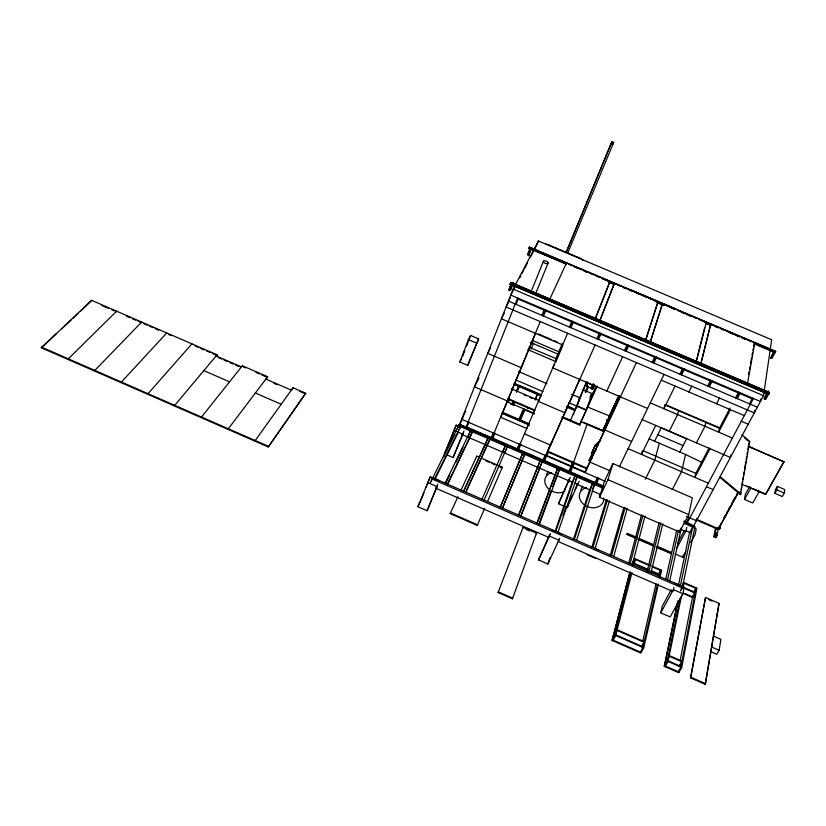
<?xml version="1.0" encoding="UTF-8"?>
<svg xmlns="http://www.w3.org/2000/svg" width="826" height="826" viewBox="0 0 826 826"><rect width="100%" height="100%" fill="white"/><g stroke="black" fill="none" stroke-linecap="round" stroke-linejoin="round"><path stroke-width="1.24" d="M784.277 493.101L784.7 489.55L777.338 486.38L775.387 489.818L774.922 493.37L782.305 496.54L784.277 493.101L776.884 489.921L777.338 486.38M742.182 484.439L765.547 494.485L783.967 461.848L748.325 446.102M765.547 494.485L784.029 461.393M683.845 521.588L693.695 525.852L763.534 395.685L771.66 339.734L538.376 241.006L513.153 289.09L459.555 424.585L603.507 486.844M774.354 351.67L774.458 351.04L770.648 358.36L774.334 350.916L770.648 358.36M768.738 394.405L510.096 284.185L768.738 394.405L769.491 392.402L765.733 399.423L764.339 398.834L764.463 398.06L768.335 391.173L764.494 398.813L764.463 398.06M775.676 351.411L529.476 247.18L775.676 351.411L772.073 358.298L770.751 357.658M768.19 391.111L764.339 398.834M770.782 358.412L770.875 357.782M759.373 491.202L752.765 502.993L744.515 499.451L745.331 494.361L749.709 486.473M760.849 398.937L760.436 401.457L510.778 295.099L514.928 287.097M710.288 651.415L716.803 654.264L719.136 650.299L720.902 639.365L713.344 636.061M719.735 477.273L740.406 494.64L740.819 492.12M741.242 489.611L741.655 487.092M742.068 484.583L742.481 482.064M742.904 479.545L743.317 477.036M743.73 474.516L744.154 472.007M744.567 469.488L745.816 461.951M746.229 459.432L746.642 456.912M747.055 454.403L747.478 451.884M747.891 449.375L748.48 446.649M748.728 444.347L749.709 441.363L741.924 434.765M754.716 410.357L754.303 412.907L506.07 307.004L508.403 302.481M740.406 494.64L749.709 441.363M705.156 684.279L719.054 603.372L705.528 597.487L690.608 677.888L705.156 684.279L705.518 683.66L719.054 603.372M749.616 403.398L752.589 398.111M748.666 374.157L749.12 371.659M749.564 369.16L750.018 366.661M750.462 364.152L751.588 357.906M752.032 355.407L752.486 352.898M752.93 350.4L753.281 348.469M753.653 346.383L754.055 344.153M754.83 342.656L747.582 383.161L746.776 384.709L737.288 380.672M719.374 526.854L719.632 525.47M717.794 527.824L719.456 529.167L720.138 525.398M719.456 529.167L720.933 523.674M730.845 455.002L730.401 457.449L642.194 419.608M715.502 527.876L713.85 536.755L715.915 537.643L716.844 532.563M690.608 677.888L705.528 597.487M715.915 537.643L717.03 535.62L718.413 528.01M254.811 441.094L293.024 387.755L305.723 393.269L268.285 446.98L41.3 347.777L91.655 300.354L217.093 354.798L216.928 355.448L212.344 353.466M713.85 536.755L714.965 534.732L716.132 528.403M677.527 602.433L664.228 666.314L678.745 672.684L681.729 667.47L696.968 588.226L683.432 582.34L682.658 586.088M680.325 659.706L692.859 595.453M682.906 593.254L692.673 597.518L694.026 594.72M693.685 592.325L693.572 592.882L696.05 588.422L684.135 583.239M679.591 669.535L679.106 672.054L664.579 665.684L678.125 600.574M67.773 359.351L116.631 311.195L116.497 311.856M730.008 408.054L719.446 428.219L718.651 432.153L730.432 409.686M91.655 300.354L80.359 311.412M681.677 595.195L668.038 661.461L665.095 666.696M684.248 582.691L683.185 587.844L695.162 593.047L692.673 597.518M671.197 589.774L662.215 606.315L660.779 612.82L670.175 616.929L682.926 593.76L684.258 587.286L681.884 586.253M664.228 666.314L667.171 661.079L680.077 598.592M680.634 591.065L682.317 587.998L694.996 526.627L684.382 522.032M696.948 518.253L696.432 520.752L686.416 516.426M680.428 585.541L692.642 527.06L689.978 532.027M693.489 526.843L693.757 525.563M678.394 585.428L689.442 533.018M94.309 370.946L141.669 322.068L141.514 322.718L138.107 321.242M675.069 553.895L682.844 557.271L683.339 554.938M688.75 514.608L692.364 497.841L612.944 463.582L604.57 481.052L599.459 497.314L679.519 531.985L688.75 514.608L607.946 479.689L612.944 463.582M660.779 612.82L673.407 589.609L673.861 587.462M676.38 548.898L686.034 530.808L686.767 527.37M689.163 517.066L686.344 522.672M705.796 422.385L704.95 426.288L696.401 442.86M679.519 531.985L680.056 529.569M669.69 580.874L681.419 527.628M667.491 579.914L678.507 530.437M656.546 547.349L670.712 553.492L671.032 552.893L671.146 552.377L656.99 546.234M665.58 579.852L676.721 530.23M120.906 382.572L166.759 332.95L166.604 333.611M670.712 553.492L671.146 552.377M657.341 584.932L642.876 647.45L640.016 652.695M659.076 577.426L660.81 569.93L658.642 573.998M629.815 572.346L612.035 640.418L640.883 653.077L643.743 647.832L658.446 584.034M660.17 576.538L661.616 570.281L651.611 565.924M649.06 438.823L685.549 454.496L681.533 471.667L672.25 489.663M642.638 641.42L656.061 583.786M147.565 394.219L191.9 343.864M700.82 363.832L710.794 323.998L700.531 365.03L707.645 368.055M651.002 572.738L662.751 523.818M647.068 571.788L659.086 522.6M648.802 571.778L660.666 522.91M696.772 359.496L697.278 357.462M697.526 356.45L703.835 330.927M704.134 329.708L704.599 327.829M706.375 322.13L695.895 363.048L652.21 344.463M174.276 405.896L217.093 354.798M678.559 410.728L677.578 414.569L669.267 431.224M612.035 640.418L614.812 635.142L630.857 573.389M632.778 565.986L634.709 558.572L649.308 564.922M631.993 572.511L615.68 635.514L612.902 640.8M633.914 565.098L635.514 558.923M630.124 571.737L612.365 639.789L641.224 652.447M632.334 564.612L644.972 516.116M630.145 563.652L642.886 515.217M628.617 563.611L641.472 515.021M659.303 443.221L654.801 460.154L645.282 479.204M215.968 356.584L216.144 355.934L241.429 366.909M201.059 417.605L242.348 365.763L267.655 376.749L265.92 379.423M664.961 404.905L663.918 408.725L675.069 386.052M635.308 538.129L627.048 534.546L627.492 533.431L636.929 537.53M627.048 534.546L627.492 533.431M242.173 366.403L242.348 365.763M613.708 556.497L627.223 508.434M227.904 429.334L267.655 376.749M642.576 450.48L641.461 454.414L655.72 425.411M610.166 555.578L623.898 507.412M611.519 555.547L625.137 507.536M265.693 379.723L265.879 379.082L291.31 390.12M662.586 347.023L661.894 348.727M673.531 309.161L673.706 308.573L654.729 300.53M673.995 308.201L630.062 289.513L629.526 290.721M595.102 548.402L609.505 500.762M592.923 547.452L607.42 499.854M268.285 446.98L305.723 393.269M591.736 547.555L606.346 499.813M293.024 387.755L291.33 390.461M650.207 342.305L662.514 303.545L649.845 343.461M645.591 340.343L646.954 336.058M647.274 335.077L656.112 307.272M656.402 306.353L658.115 301.676L645.23 341.489M598.974 478.089L596.351 483.747M576.527 540.318L594.544 484.625L592.624 488.662M597.404 477.407L594.792 483.076M638.952 338.288L638.735 338.939M573.347 539.554L589.609 489.797L592.49 483.726L574.349 539.368M639.438 337.235L638.921 338.34M606.17 426.164L604.9 430.005L631.611 441.487M609.547 415.953L587.596 407.022L595.804 386.072M597.384 446.505L598.871 442.044L599.831 441.208M562.176 416.8L579.924 424.44L580.926 421.683L602.567 431.027L618.251 397.327M591.199 458.182L589.878 462.106L610.445 470.975M586.925 467.072L586.605 468.012L547.669 451.192M589.392 459.772L589.072 460.701L591.881 454.713M591.819 452.586L591.509 453.505L595.185 445.379L600.523 439.897M589.65 461.29L592.769 452.534L595.928 449.303M549.631 534.598L538.542 559.925L547.855 563.993L559.718 538.232M569.455 478.688L558.49 503.736L567.286 507.546L579.16 481.238M562.96 515.641L565.872 507.205M557.984 532.243L577.033 477.046L575.619 480.092M547.855 563.993L549.982 557.808M567.286 507.546L568.422 504.242M555.805 531.294L574.979 476.158L572.16 482.239L554.979 531.552M538.542 559.925L550.446 533.73M558.49 503.736L570.291 477.397M573.636 462.137L569.537 472.152M587.183 424.11L573.327 463.025M574.421 462.477L570.322 472.493M572.862 461.806L568.763 471.811M578.582 400.517L579.439 398.122M580.265 396.759L574.896 410.522L566.667 406.981M616.403 327.364L615.69 329.068M561.897 417.419L579.645 425.049L581.07 421.126M586.811 385.556L586.553 386.238L592.748 388.891L592.996 388.21M590.063 397.482L591.313 394.023M586.223 410.501L592.335 393.723L583.084 389.758L576.92 406.258M629.598 290.545L629.804 289.967L652.354 299.518M594.152 384.296L592.066 388.922L591.313 388.592L592.975 384.018M592.066 388.922L593.316 385.484M538.789 524.51L551.076 491.098M552.821 486.328L556.776 475.58M539.471 524.19L559.543 469.478L557.24 474.568M523.075 527.329L498.088 592.531L512.388 598.809L536.508 533.183L523.075 527.329L522.796 527.959M536.642 523.57L557.498 468.59L537.292 523.24M581.091 394.962L576.796 406.454L577.55 406.774M570.642 419.949L577.075 405.834L586.501 409.882L579.645 425.049M574.762 409.975L568.236 406.671M459.814 361.984L468.394 339.631L470.644 335.47L478.615 338.887L467.733 365.391L459.814 361.984L461.517 358.814M462.539 356.584L464.79 350.72M466.597 346.032L470.644 335.47M599.81 320.86L614.43 283.173L599.377 321.985L615.845 328.985M566.399 409.066L564.953 412.824L538.397 401.395L539.956 397.698M552.067 441.301L550.581 445.142L524.458 433.856M548.505 451.285L544.344 461.259M467.733 365.391L478.615 338.887M520.989 516.136L542.083 461.93L520.938 515.352M545.294 454.889L542.796 460.588M545.893 455.684L547.731 450.944M548.134 450.015L550.88 442.932M437.233 486.504L427.083 510.747L417.873 506.72L430.243 476.716L432.566 477.727M421.229 499.771L423.934 492.854M426.185 487.092L430.243 476.716M430.16 483.22L459.07 424.585L602.98 486.834M431.244 480.825L432.504 477.624L682.627 586.501L680.954 589.568M595.226 318.908L610.042 281.315L594.782 320.023L587.761 317.039M518.79 514.422L540.039 461.042L518.811 515.197M510.406 283.648L510.871 282.44L769.481 392.474M508.868 289.957L511.717 282.719L508.868 289.957L510.2 290.607L513.4 282.709L510.2 290.607M458.43 426.082L456.241 425.132L444.398 453.773L446.474 449.633M446.99 448.601L456.241 425.132M457.253 428.87L458.482 425.762L602.588 488.094M457.841 427.692L459.07 424.585M565.851 263.948L529.012 248.347L529.507 247.129M538.872 251.651L529.373 247.635L544.768 254.284M530.24 247.511L527.442 254.573L528.774 255.058L528.464 255.668L531.552 248.068L528.464 255.668M427.083 510.747L437.821 484.201M459.287 429.747L460.516 426.639L434.652 478.564M536.859 244.816L538.376 241.006M446.577 454.723L453.113 457.552L463.995 430.976M463.603 432.442L453.113 457.552M465.998 427.372L517.644 298.021M466.773 427.703L469.106 421.952M516.085 304.329L518.47 298.372M468.383 436.107L470.459 430.945L445.183 483.148M531.82 289.926L543.425 261.233M531.51 456.788L531.996 455.601L528.444 454.063M536.373 291.867L548.041 263.184A2.509 1.208 22 0 0 545.036 260.779A2.509 1.208 22 0 0 544.117 262.658A2.509 1.208 22 0 0 548.041 263.184M450.149 513.607L450.418 512.977L477.542 524.809L477.273 525.45L450.149 513.607L457.945 496.736M476.519 456.768L476.778 456.148L479.101 457.16M485.698 443.603L487.815 438.451L463.541 491.14M502.673 507.401L524.655 454.383L502.528 508.104M566.14 252.291L610.765 144.209L611.963 141.721L613.677 142.433L567.772 252.983M566.481 251.868L611.963 141.721M491.026 438.193L493.411 432.463M541.856 315.325L544.313 309.378M491.8 438.523L540.235 321.582M542.682 315.677L545.139 309.729M502.115 413.991L535.527 333.343M549.796 299.002L549.135 300.592L579.563 313.55M492.575 438.864L494.97 433.134M543.498 316.028L545.965 310.091M500.05 507.639L522.6 453.495L500.36 507.164M565.903 264.423L566.543 262.885L549.641 299.508M531.17 348.975L533.627 343.048M516.818 390.275L518.243 386.847M516.457 391.916L518.945 385.979M516.622 391.989L519.12 386.052M517.561 390.595L519.595 385.763M513.111 404.09L514.133 401.622L513.369 401.302L512.729 403.924L513.875 404.42L514.897 401.952M557.509 357.885L562.805 345.268M502.6 452.132L505.202 445.968L481.795 499.699M528.991 347.209L557.023 359.031L556.631 359.94L555.547 359.475L562.227 343.657M528.341 424.75L526.751 428.518L500.608 417.244L502.311 413.527M533.09 413.217L534.556 409.727M554.298 364.276L552.78 367.89L647.574 408.488M520.886 444.336L518.429 450.046M504.634 453.009L507.236 446.856L483.933 500.628M519.224 420.816L524.293 409.118L524.025 409.748M513.39 401.374L512.781 402.758L513.318 401.477M502.063 467.846L502.322 467.227L481.424 458.162M527.814 408.663L528.268 407.6M534.969 399.877L537.499 393.95M535.31 399.536L537.757 393.579L522.187 386.888M535.599 399.66L536.539 397.451M516.88 449.375L519.131 444.12M569.331 327.034L571.871 321.128M555.547 359.475L555.939 358.567M555.929 359.578L557.963 354.839M517.654 449.716L567.638 333.27M570.157 327.385L572.697 321.479M570.983 327.736L573.523 321.83M477.273 525.45L484.625 508.362M487.66 501.31L502.322 467.227M520.277 420.517L525.068 409.448M518.718 419.835L523.529 408.777M586.925 381.746L579.873 397.843L571.633 394.301M596.878 338.784L599.49 332.888M579.656 379.227L547.39 451.822L586.904 468.889M543.57 460.918L595.102 344.989M597.704 339.135L600.326 333.25M546.636 455.611L548.165 452.163M598.53 339.486L601.152 333.601M582.805 390.378L586.739 381.612M573.089 414.476L574.08 412.288M586.553 386.238L588.195 382.459L587.947 383.14L594.142 385.794L594.39 385.112L592.748 388.891M585.2 392.051L587.875 386.021L588.473 386.744L585.933 392.371M498.088 592.531L498.377 591.881L512.688 598.169L512.388 598.809M591.313 388.592L593.398 383.966M590.032 398.793L592.335 393.723M591.726 395.334L592.149 394.415M587.327 407.528L596.775 386.733M580.915 421.714L597.146 385.979M465.699 492.079L489.859 439.339L465.709 492.699M509.033 397.306L507.35 400.982L474.485 386.836L478.925 378.06M508.021 402.427L509.601 398.979M536.219 533.813L536.508 533.183M522.786 364.09L521.134 367.684L487.732 353.352L490.458 348.004M570.972 466.122L572.542 462.694M624.487 350.554L627.182 344.69M606.852 391.049L622.639 356.729M625.313 350.905L628.018 345.041M573.048 465.657L574.101 463.365M464.098 490.613L485.275 444.636M626.149 351.256L628.844 345.392M460.918 490.407L476.778 456.148M591.664 453.051L595.185 445.379M570.25 499.74L572.397 495.146M575.082 489.405L576.693 485.956M617.993 397.337L609.34 415.87L610.094 416.19M602.567 431.027L619.201 395.427M589.237 460.237L592.769 452.534M618.591 397.471L602.908 431.172L619.541 395.571M611.178 413.878L615.504 404.606M616.588 402.293L619.293 396.501M620.037 396.521L584.984 472.586L636.423 362.614M673.458 309.337L674.016 308.139M652.158 362.346L654.935 356.512M595.567 483.406L598.034 478.223M652.994 362.707L655.772 356.863M653.82 363.058L656.608 357.224M613.677 142.433L612.489 144.922L610.765 144.209M447.331 484.077L472.503 431.822L447.516 484.769M599.459 497.314L607.946 479.689M445.926 482.704L449.788 474.733M455.849 462.199L463.014 447.393M619.345 466.845L664.052 374.405M679.901 374.178L682.751 368.365M680.738 374.529L683.587 368.716M681.564 374.88L684.424 369.077M654.46 441.518L661.254 427.796L686.602 438.761M434.951 479.307L458.058 432.855M417.873 506.72L420.775 500.928M465.627 411.338L461.651 419.278L605.427 481.424M459.555 424.585L462.973 417.76M443.572 456.871L454.899 434.239M459.184 425.493L459.752 424.358L464.491 426.402M688.884 391.958L691.754 386.217M707.706 386.031L710.639 380.239M708.543 386.382L711.475 380.6M709.379 386.744L712.322 380.962M679.674 452.349L686.633 438.699M504.304 313.147L501.413 318.784L562.63 344.938M632.076 563.683L634.709 558.572M716.565 403.769L719.508 398.06M510.158 297.69L508.413 301.067L757.359 407.197M519.668 277.959L520.855 275.667M522.042 273.385L523.219 271.104M524.407 268.811L527.37 263.102M530.333 257.382L536.26 245.962M512.956 283.246L513.266 282.657M513.049 283.37L513.4 282.709M528.33 255.616L528.609 255.069M709.08 448.022L695.802 473.381L694.924 477.428L709.988 448.694M735.574 397.915L738.589 392.154M736.41 398.266L739.435 392.505M737.257 398.628L740.272 392.866M615.546 633.17L617.001 630.393L644.073 642.256L641.565 646.872L644.218 641.637L617.167 629.784M510.871 282.44L769.471 392.556M510.055 284.309L510.416 283.597L768.903 393.589M529.012 248.347L529.373 247.635M658.301 574.948L660.686 570.467L652.633 566.966M658.57 576.693L659.757 574.452L651.683 570.931M687.129 523.013L753.436 398.473M677.65 543.105L684.258 530.705M682.844 557.271L685.89 551.623M690.763 542.599L695.027 534.701L696.204 528.939L693.964 527.979M723.958 517.592L725.207 515.331M726.426 513.101L727.665 510.85M728.904 508.599L730.163 506.307M731.371 504.108L735.119 497.293M736.317 495.104L737.597 492.792M738.33 492.41L718.496 528.795L696.256 519.182M738.857 491.78L718.166 529.404L696.297 519.946M744.515 499.451L751.082 487.629M693.344 592.934L696.153 587.875L680.851 667.088L677.878 672.302M667.573 658.942L669.122 656.185L681.873 661.781L679.261 666.365M774.922 493.37L776.884 489.921M679.385 665.725L680.954 662.979M595.03 445.834L600.378 440.351M594.875 446.288L598.798 442.271M592.614 452.999L596.207 449.323M592.459 453.453L596.042 449.788M590.322 459.803L592.118 457.965M41.3 347.777L56.178 333.921M61.764 328.727L71.057 320.065M72.925 318.34L78.501 313.147M549.28 245.239L549.992 245.539M556.311 248.213L557.013 248.512M571.365 254.584L572.077 254.883M578.076 257.423L578.778 257.722M541.247 252.663L544.809 254.171M547.184 255.172L550.746 256.69M553.121 257.691L566.182 263.226L553.079 257.805M568.556 264.227L572.119 265.735M574.493 266.746L581.618 269.761M583.992 270.773L587.554 272.281M589.929 273.282L593.491 274.79M595.866 275.801L599.428 277.309M601.803 278.31L614.864 283.845M617.228 284.856L620.791 286.364M626.727 288.873L623.165 287.365L625.488 288.491M629.102 289.885L632.664 291.392M636.877 293.096L640.439 294.603M642.804 295.615L646.366 297.123M648.74 298.124L652.303 299.631M652.85 299.941L663.546 304.474M664.166 304.66L667.718 306.167M670.092 307.179L675.431 309.502M677.805 310.514L690.877 316.048M693.251 317.06L696.814 318.568M699.188 319.579L712.26 325.114M714.635 326.115L718.207 327.633M720.582 328.634L724.144 330.142M726.519 331.154L739.59 336.688M741.965 337.7L745.527 339.207M747.902 340.209L751.474 341.727M753.849 342.728L766.92 348.273M769.295 349.274L772.857 350.782M547.142 255.296L550.705 256.803M574.442 266.86L576.816 267.861M583.941 270.887L587.503 272.394M601.751 278.424L614.812 283.958M658.735 302.574L663.495 304.587M681.316 312.135L684.878 313.643M687.253 314.654L690.815 316.162M705.074 322.202L712.208 325.227M714.583 326.229L718.145 327.746M730.029 332.775L733.591 334.282M735.966 335.294L739.528 336.801M741.913 337.813L745.475 339.321M753.787 342.842L766.858 348.376M769.233 349.388L772.795 350.895M655.72 301.614L662.844 304.629M529.094 248.172L565.924 263.773M608.7 281.903L614.637 284.412M656.835 302.295L663.247 305.011M705.652 322.976L710.36 324.969M755.119 343.936L775.139 352.423M608.628 282.079L614.565 284.598M657.289 302.698L663.175 305.186M705.58 323.152L710.288 325.155M755.047 344.112L775.067 352.599M615.917 328.428L662.091 348.076M581.907 314.541L585.417 316.038M619.366 330.483L632.303 335.986M634.647 336.987L638.178 338.495M640.532 339.486L642.876 340.488M710.019 369.067L734.913 379.661M513.153 289.09L763.534 395.685M517.355 298.733L753.064 399.165M661.275 380.166L744.309 415.612M538.304 333.921L551.365 339.507M553.74 340.519L557.302 342.036M741.304 421.26L748.222 424.223M532.336 340.436L559.398 352.01M530.199 342.253L558.407 354.323M665.147 404.534L720.375 428.167M665.56 405.163L719.456 428.219M527.876 349.635L556.29 361.798M650.279 402.892L732.373 438.028M748.253 446.546L783.967 461.848M468.394 339.631L476.406 343.058M592.614 393.114L593.357 393.424M518.656 371.566L546.915 383.698M657.816 434.734L683.123 445.596M587.751 406.599L588.504 406.919M515.868 379.96L542.858 391.555M568.68 402.644L586.346 410.305M606.212 419.887L608.494 420.868M514.464 383.326L541.422 394.911M567.235 405.938L575.423 409.52M513.917 383.822L541.67 395.747M566.574 406.454L575.144 410.13M514.082 384.379L518.759 386.392M518.924 386.465L537.323 394.374M537.489 394.446L540.937 395.933M746.931 485.987L750.431 487.495M752.765 488.496L765.609 494.02M511.397 388.736L538.376 400.342M524.035 394.921L526.379 395.922M529.9 397.44L532.243 398.452M583.352 422.262L602.712 430.594M590.125 425.225L603.723 431.069M643.155 450.728L696.421 473.639M579.336 423.686L580.079 424.006M563.249 417.502L579.8 424.626M628.132 448.673L708.326 483.2M508.217 398.617L534.876 410.088M507.949 399.247L534.598 410.718M706.447 486.72L713.148 489.601M507.288 401.787L534.515 413.516M524.107 409.551L534.329 413.95M510.427 403.893L513.824 405.36M502.476 412.308L528.888 423.697M502.27 412.752L528.692 424.141M502.012 413.392L529.569 425.276M546.853 455.56L571.324 466.132M572.883 466.814L585.727 472.358M466.246 426.732L603.806 486.225M684.176 520.979L687.459 522.404M466.866 427.424L470.417 428.962M472.782 429.985L476.334 431.523M478.708 432.545L482.26 434.084M484.625 435.106L488.176 436.644M491.728 438.183L495.28 439.721M497.655 440.743L501.206 442.282M503.571 443.304L507.123 444.842M509.497 445.864L513.049 447.403M515.414 448.425L517.778 449.447M522.517 451.502L526.069 453.04M686.705 522.507L690.226 524.035M714.965 534.732L717.03 535.62M462.684 427.011L466.184 428.529M504.686 445.173L508.186 446.69M684.093 523.354L694.718 527.959M453.67 430.232L462.488 434.053M686.034 530.808L690.526 532.76M569.145 480.649L572.48 482.095M574.71 483.065L578.045 484.511M461.94 434.538L569.63 481.145M576.734 484.222L589.743 489.859M592.118 490.881L600.399 494.464M680.861 529.301L685.601 531.355M485.812 460.794L489.291 462.312M491.615 463.314L495.094 464.821M498.584 466.339L500.897 467.34M639.293 538.552L653.449 544.695M101.743 305.455L108.547 308.408M111.954 309.884L114.225 310.875M126.729 316.306L130.147 317.783M132.418 318.774L135.836 320.251M143.796 323.709L147.224 325.196M149.496 326.187L152.924 327.664M155.195 328.655L158.623 330.142M168.886 334.602L171.168 335.593M195.173 346.011L198.601 347.498M200.894 348.489L204.332 349.987M206.614 350.978L210.052 352.465M243.319 366.909L245.621 367.9M255.967 372.402L259.416 373.899M261.718 374.89L267.469 377.389M299.745 391.4L305.517 393.909M627.357 533.937L635.617 537.519M639.159 539.058L653.325 545.212M656.866 546.74L671.032 552.893M627.192 534.03L635.442 537.623M638.983 539.151L653.139 545.294M656.67 546.833L670.826 552.976M637.672 539.151L654.192 546.327M218.26 357.575L221.709 359.073M224.011 360.074L227.46 361.571M229.752 362.573L233.2 364.07M235.503 365.061L238.951 366.558M273.778 383.233L277.247 384.74M203.754 370.585L229.483 381.777M255.275 392.99L281.129 404.234M635.37 559.46L649.174 565.469M634.358 563.394L648.214 569.424M634.213 563.931L648.08 569.971M650.392 570.972L659.633 574.999M434.879 478.739L439.515 480.753M674.79 583.166L679.519 585.221M595.525 548.908L598.633 550.261M551.737 530.085L555.248 531.614M557.591 532.636L561.102 534.164M683.298 587.286L695.265 592.49M431.833 478.946L682.317 587.998M708.563 599.562L711.95 601.029M685.188 593.646L691.692 596.486M427.362 482.436L436.696 486.504M673.407 589.609L682.926 593.76M549.589 536.167L559.016 540.276M435.23 487.939L548.815 537.427M558.283 541.546L673.045 591.55M587.172 554.721L595.484 558.335M526.152 529.425L529.507 530.891M41.424 347.085L268.491 446.319M711.506 646.965L719.136 650.299M669.256 655.555L681.997 661.151M615.835 634.905L643.02 646.82M614.812 635.142L643.743 647.832M668.172 660.831L680.975 666.448M667.171 661.079L681.729 667.47M690.97 677.268L705.518 683.66M685.549 454.496L701.419 462.188M718.362 527.36L720.024 528.702M720.324 476.788L741.005 494.165M744.278 437.708L748.17 441.001M582.454 259.777A4.749 2.23 22.6 0 0 579.904 258.135L548.598 244.899A5.255 2.478 21.9 0 0 545.738 244.135M582.702 260.045A4.749 2.23 22.6 0 1 583.104 260.582M603.754 498.068A12.493 9.984 19.7 0 1 594.059 507.763A12.493 9.984 19.7 0 1 579.966 499.338A12.493 9.984 19.7 0 1 586.326 487.639M581.019 490.303A12.431 9.953 19.7 0 1 582.578 486.277M590.982 482.301A12.431 9.953 19.7 0 1 593.109 482.394M595.226 482.787A12.431 9.953 19.7 0 1 597.291 483.489M600.967 485.688A12.431 9.953 19.7 0 1 602.474 487.123M564.819 491.253A12.442 9.974 21.4 0 1 551.004 490.644M549.259 489.436A12.442 9.974 21.4 0 1 551.592 472.606M568.288 480.319A12.442 9.974 21.4 0 1 568.856 482.116M546.636 475.404A12.38 9.953 21.4 0 1 548.113 471.367M559.553 467.578A12.38 9.953 21.4 0 1 561.649 468.125M565.49 470.077A12.38 9.953 21.4 0 1 567.854 472.152"/></g></svg>
